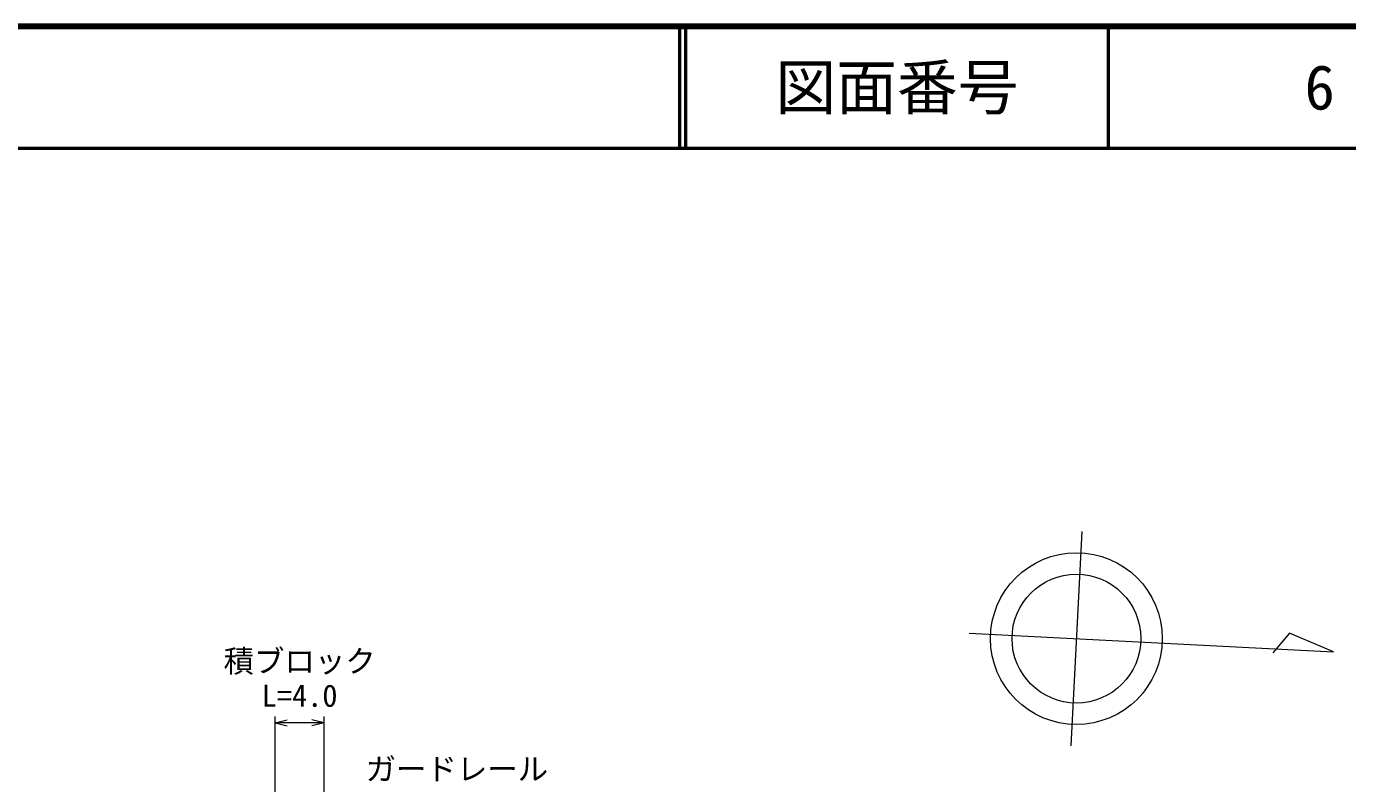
# Model space of a CAD drawing. Units: millimetres, scale not verified. Extents: x 40000 to 680000, y 20000 to 380000.
# Drawn here: x 455068 to 563665, y 317775 to 380000 of the extents above; entities that cross this region are included whole.
import ezdxf
from ezdxf.enums import TextEntityAlignment as Align

# ---------------------------------------------------------------- set-up
doc = ezdxf.new("R2010")
doc.units = ezdxf.units.MM
doc.header["$LTSCALE"] = 1000
for name, color, linetype, lineweight in [('M-BMK-SRVR', 3, 'Continuous', 13), ('M-STR-HTXT', 7, 'Continuous', 13), ('M-TTL', 2, 'Continuous', 140), ('M-TTL-LINE', 7, 'Continuous', 50), ('M-TTL-TXT', 7, 'Continuous', 13)]:
    doc.layers.add(name, color=color, linetype=linetype, lineweight=lineweight)
doc.styles.add('ＭＳ ゴシック', font='')
doc.styles.get('ＭＳ ゴシック').set_extended_font_data('MS Gothic')

msp = doc.modelspace()

# ---------------------------------------------------------------- linework, layer by layer
at = {"layer": 'M-BMK-SRVR'}
for p, q in [((541830, 338501), (540925, 320878)), ((532558, 330142), (562519, 328604)), ((558889, 330147), (557508, 328531)), ((562519, 328604), (558889, 330147))]:
    msp.add_line(p, q, dxfattribs=at)
for radius in [7059, 5294]:
    msp.add_circle((541377, 329689), radius, dxfattribs=at)
at = {"layer": 'M-STR-HTXT'}
for p, q in [((475503, 301177), (475503, 323292)), ((475503, 322759), (476503, 323009)), ((479542, 322759), (475503, 322759)), ((475503, 322759), (476503, 322509)), ((479542, 322759), (478542, 323009)), ((479542, 322759), (478542, 322509)), ((479542, 301177), (479542, 323292))]:
    msp.add_line(p, q, dxfattribs=at)
at = {"layer": 'M-TTL'}
msp.add_line((680000, 380000), (40000, 380000), dxfattribs=at)
at = {"layer": 'M-TTL-LINE'}
for p, q in [((508747, 380000), (508747, 370000)), ((509247, 380000), (509247, 370000)), ((543997, 380000), (543997, 370000)), ((40000, 370000), (680000, 370000))]:
    msp.add_line(p, q, dxfattribs=at)

# ---------------------------------------------------------------- texts
at = {"layer": 'M-STR-HTXT', "style": 'ＭＳ ゴシック'}
for s, p in [('積ブロック', (477529, 326370)), ('L=4.0', (477523, 323533)), ('ガードレール', (490451, 317506))]:
    msp.add_text(s, height=1833, dxfattribs=at).set_placement(p, align=Align.BOTTOM_CENTER)
at = {"layer": 'M-TTL-TXT', "style": 'ＭＳ ゴシック'}
for s, p in [('図面番号', (526622, 375000)), ('6', (561372, 375000))]:
    msp.add_text(s, height=3666, dxfattribs=at).set_placement(p, align=Align.MIDDLE_CENTER)

doc.saveas('drawing.dxf')
